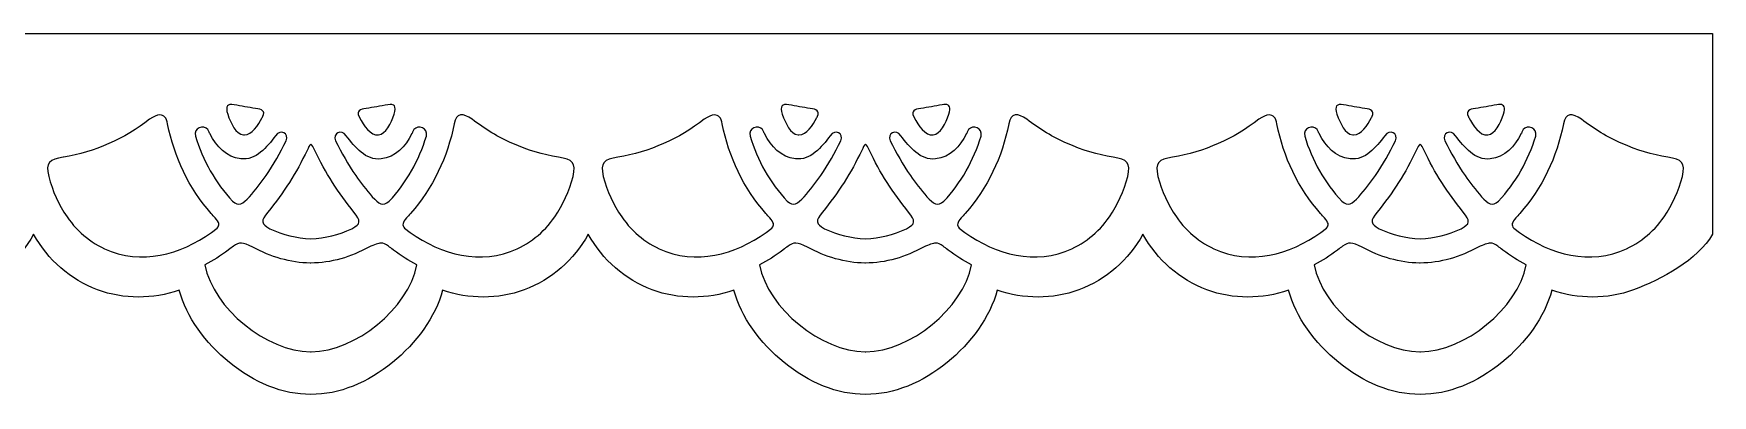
# Model space of a CAD drawing. Header units: centimetres. Extents: x -34.8 to -13.9, y -1.5 to 0.5.
# Drawn here: x -22.85 to -13.86, y -1.48 to 0.46 of the extents above; entities that cross this region are included whole.
import ezdxf

# ---------------------------------------------------------------- set-up
doc = ezdxf.new("R2010")
doc.units = ezdxf.units.CM
doc.header["$MEASUREMENT"] = 0
doc.layers.add('Layer 1', color=7, linetype='Continuous')

msp = doc.modelspace()

# ---------------------------------------------------------------- linework, layer by layer
at = {"layer": 'Layer 1', "color": 31}
for points, knots in [([(-34.38871, -0.91479), (-34.38863, -0.91479), (-34.38863, -0.91479), (-34.38855, -0.91487), (-34.38855, -0.91487), (-34.24729, -0.9671), (-34.09359, -0.96527), (-33.95143, -0.91749), (-33.95143, -0.91749), (-33.87348, -1.20163), (-33.54683, -1.48029), (-33.24613, -1.47462), (-33.24613, -1.47462), (-32.94535, -1.48028), (-32.61867, -1.20165), (-32.54072, -0.91749), (-32.54072, -0.91749), (-32.39864, -0.9653), (-32.24486, -0.9671), (-32.1036, -0.91487), (-32.1036, -0.91487), (-32.1036, -0.91479), (-32.1036, -0.91479), (-32.10352, -0.91479), (-32.10352, -0.91479), (-31.95644, -0.86047), (-31.83769, -0.75334), (-31.76067, -0.61766), (-31.76067, -0.61766), (-31.68368, -0.75336), (-31.56496, -0.86049), (-31.41785, -0.91479), (-31.41785, -0.91479), (-31.41777, -0.91479), (-31.41777, -0.91479), (-31.41777, -0.91487), (-31.41777, -0.91487), (-31.27651, -0.9671), (-31.12273, -0.96527), (-30.98065, -0.91749), (-30.98065, -0.91749), (-30.90268, -1.20163), (-30.57602, -1.48029), (-30.27524, -1.47462), (-30.27524, -1.47462), (-29.97454, -1.48028), (-29.64789, -1.20165), (-29.56991, -0.91749), (-29.56991, -0.91749), (-29.42778, -0.9653), (-29.27408, -0.9671), (-29.13279, -0.91487), (-29.13279, -0.91487), (-29.13271, -0.91479), (-29.13271, -0.91479), (-29.13271, -0.91479), (-29.13271, -0.91479), (-28.98555, -0.86047), (-28.8668, -0.75334), (-28.78981, -0.61766), (-28.78981, -0.61766), (-28.71279, -0.75336), (-28.59407, -0.86049), (-28.44696, -0.91479), (-28.44696, -0.91479), (-28.44696, -0.91479), (-28.44688, -0.91479), (-28.44688, -0.91487), (-28.44688, -0.91487), (-28.30562, -0.9671), (-28.15192, -0.96527), (-28.00976, -0.91749), (-28.00976, -0.91749), (-27.93181, -1.20163), (-27.60513, -1.48029), (-27.30443, -1.47462), (-27.30443, -1.47462), (-27.00365, -1.48028), (-26.677, -1.20165), (-26.59902, -0.91749), (-26.59902, -0.91749), (-26.45686, -0.9653), (-26.30316, -0.9671), (-26.1619, -0.91487), (-26.1619, -0.91487), (-26.1619, -0.91479), (-26.16182, -0.91479), (-26.16182, -0.91479), (-26.16182, -0.91479), (-26.01474, -0.86047), (-25.89599, -0.75334), (-25.81897, -0.61766), (-25.81897, -0.61766), (-25.74198, -0.75336), (-25.62323, -0.86049), (-25.47615, -0.91479), (-25.47615, -0.91479), (-25.47607, -0.91479), (-25.47607, -0.91479), (-25.47599, -0.91487), (-25.47599, -0.91487), (-25.3347, -0.9671), (-25.18103, -0.96527), (-25.03887, -0.91749), (-25.03887, -0.91749), (-24.9609, -1.20163), (-24.63427, -1.48029), (-24.33354, -1.47462), (-24.33354, -1.47462), (-24.03276, -1.48028), (-23.70611, -1.20165), (-23.62813, -0.91749), (-23.62813, -0.91749), (-23.48608, -0.9653), (-23.3323, -0.9671), (-23.19101, -0.91487), (-23.19101, -0.91487), (-23.19101, -0.91479), (-23.19101, -0.91479), (-23.19093, -0.91479), (-23.19093, -0.91479), (-23.04382, -0.86047), (-22.9251, -0.75334), (-22.84811, -0.61766), (-22.84811, -0.61766), (-22.77109, -0.75336), (-22.65237, -0.86049), (-22.50526, -0.91479), (-22.50526, -0.91479), (-22.50518, -0.91479), (-22.50518, -0.91479), (-22.50518, -0.91487), (-22.50518, -0.91487), (-22.36392, -0.9671), (-22.21022, -0.96527), (-22.06806, -0.91749), (-22.06806, -0.91749), (-21.99011, -1.20163), (-21.66343, -1.48029), (-21.36265, -1.47462), (-21.36265, -1.47462), (-21.06195, -1.48028), (-20.7353, -1.20165), (-20.65732, -0.91749), (-20.65732, -0.91749), (-20.51516, -0.9653), (-20.36146, -0.9671), (-20.2202, -0.91487), (-20.2202, -0.91487), (-20.22012, -0.91479), (-20.22012, -0.91479), (-20.22012, -0.91479), (-20.22012, -0.91479), (-20.07296, -0.86047), (-19.95421, -0.75334), (-19.87722, -0.61766), (-19.87722, -0.61766), (-19.80023, -0.75336), (-19.68148, -0.86049), (-19.5344, -0.91479), (-19.5344, -0.91479), (-19.5344, -0.91479), (-19.53432, -0.91479), (-19.53432, -0.91487), (-19.53432, -0.91487), (-19.39303, -0.9671), (-19.23936, -0.96527), (-19.0972, -0.91749), (-19.0972, -0.91749), (-19.01923, -1.20163), (-18.6926, -1.48029), (-18.39187, -1.47462), (-18.39187, -1.47462), (-18.09109, -1.48028), (-17.76444, -1.20165), (-17.68646, -0.91749), (-17.68646, -0.91749), (-17.54433, -0.9653), (-17.39063, -0.9671), (-17.24934, -0.91487), (-17.24934, -0.91487), (-17.24934, -0.91479), (-17.24926, -0.91479), (-17.24926, -0.91479), (-17.24926, -0.91479), (-17.10215, -0.86047), (-16.98343, -0.75334), (-16.90641, -0.61766), (-16.90641, -0.61766), (-16.82939, -0.75336), (-16.71067, -0.86049), (-16.56359, -0.91479), (-16.56359, -0.91479), (-16.56351, -0.91479), (-16.56351, -0.91479), (-16.56343, -0.91487), (-16.56343, -0.91487), (-16.42217, -0.9671), (-16.26847, -0.96527), (-16.12631, -0.91749), (-16.12631, -0.91749), (-16.04834, -1.20163), (-15.72168, -1.48029), (-15.42098, -1.47462), (-15.42098, -1.47462), (-15.1202, -1.48028), (-14.79355, -1.20165), (-14.71557, -0.91749), (-14.71557, -0.91749), (-14.57349, -0.9653), (-14.41974, -0.9671), (-14.27845, -0.91487), (-14.27845, -0.91487), (-14.27845, -0.91479), (-14.27845, -0.91479), (-14.27837, -0.91479), (-14.27837, -0.91479), (-14.13129, -0.86047), (-13.9329, -0.75334), (-13.85591, -0.61766), (-13.85591, -0.61766), (-13.85591, -0.61766), (-13.85591, 0.45721), (-13.85591, 0.45721), (-13.85591, 0.45721), (-13.85591, 0.45721), (-34.81102, 0.45721), (-34.81102, 0.45721), (-34.81102, 0.45721), (-34.81102, 0.45721), (-34.81102, -0.61766), (-34.81102, -0.61766), (-34.81102, -0.61766), (-34.73418, -0.75334), (-34.5358, -0.86047), (-34.38871, -0.91479)], [0, 0, 0, 0, 0.0166667, 0.0166667, 0.0166667, 0.0166667, 0.0333333, 0.0333333, 0.0333333, 0.0333333, 0.05, 0.05, 0.05, 0.05, 0.0666667, 0.0666667, 0.0666667, 0.0666667, 0.0833333, 0.0833333, 0.0833333, 0.0833333, 0.1, 0.1, 0.1, 0.1, 0.1166667, 0.1166667, 0.1166667, 0.1166667, 0.1333333, 0.1333333, 0.1333333, 0.1333333, 0.15, 0.15, 0.15, 0.15, 0.1666667, 0.1666667, 0.1666667, 0.1666667, 0.1833333, 0.1833333, 0.1833333, 0.1833333, 0.2, 0.2, 0.2, 0.2, 0.2166667, 0.2166667, 0.2166667, 0.2166667, 0.2333333, 0.2333333, 0.2333333, 0.2333333, 0.25, 0.25, 0.25, 0.25, 0.2666667, 0.2666667, 0.2666667, 0.2666667, 0.2833333, 0.2833333, 0.2833333, 0.2833333, 0.3, 0.3, 0.3, 0.3, 0.3166667, 0.3166667, 0.3166667, 0.3166667, 0.3333333, 0.3333333, 0.3333333, 0.3333333, 0.35, 0.35, 0.35, 0.35, 0.3666667, 0.3666667, 0.3666667, 0.3666667, 0.3833333, 0.3833333, 0.3833333, 0.3833333, 0.4, 0.4, 0.4, 0.4, 0.4166667, 0.4166667, 0.4166667, 0.4166667, 0.4333333, 0.4333333, 0.4333333, 0.4333333, 0.45, 0.45, 0.45, 0.45, 0.4666667, 0.4666667, 0.4666667, 0.4666667, 0.4833333, 0.4833333, 0.4833333, 0.4833333, 0.5, 0.5, 0.5, 0.5, 0.5166667, 0.5166667, 0.5166667, 0.5166667, 0.5333333, 0.5333333, 0.5333333, 0.5333333, 0.55, 0.55, 0.55, 0.55, 0.5666667, 0.5666667, 0.5666667, 0.5666667, 0.5833333, 0.5833333, 0.5833333, 0.5833333, 0.6, 0.6, 0.6, 0.6, 0.6166667, 0.6166667, 0.6166667, 0.6166667, 0.6333333, 0.6333333, 0.6333333, 0.6333333, 0.65, 0.65, 0.65, 0.65, 0.6666667, 0.6666667, 0.6666667, 0.6666667, 0.6833333, 0.6833333, 0.6833333, 0.6833333, 0.7, 0.7, 0.7, 0.7, 0.7166667, 0.7166667, 0.7166667, 0.7166667, 0.7333333, 0.7333333, 0.7333333, 0.7333333, 0.75, 0.75, 0.75, 0.75, 0.7666667, 0.7666667, 0.7666667, 0.7666667, 0.7833333, 0.7833333, 0.7833333, 0.7833333, 0.8, 0.8, 0.8, 0.8, 0.8166667, 0.8166667, 0.8166667, 0.8166667, 0.8333333, 0.8333333, 0.8333333, 0.8333333, 0.85, 0.85, 0.85, 0.85, 0.8666667, 0.8666667, 0.8666667, 0.8666667, 0.8833333, 0.8833333, 0.8833333, 0.8833333, 0.9, 0.9, 0.9, 0.9, 0.9166667, 0.9166667, 0.9166667, 0.9166667, 0.9333333, 0.9333333, 0.9333333, 0.9333333, 0.95, 0.95, 0.95, 0.95, 0.9666667, 0.9666667, 0.9666667, 0.9666667, 1, 1, 1, 1]), ([(-22.68876, -0.20451), (-22.52152, -0.17773), (-22.36041, -0.10577), (-22.2268, -0.0016), (-22.2268, -0.0016), (-22.20624, 0.01345), (-22.18722, 0.0219), (-22.17145, 0.0219), (-22.17145, 0.0219), (-22.15068, 0.0219), (-22.13555, 0.00724), (-22.13012, -0.02633), (-22.13012, -0.02633), (-22.13012, -0.02633), (-22.13004, -0.02617), (-22.13004, -0.02617), (-22.13004, -0.02617), (-22.09628, -0.20233), (-22.01577, -0.37148), (-21.8971, -0.50581), (-21.8971, -0.50581), (-21.8971, -0.50581), (-21.8971, -0.50589), (-21.8971, -0.50589), (-21.8971, -0.50589), (-21.89678, -0.50623), (-21.89654, -0.50645), (-21.89631, -0.50668), (-21.89631, -0.50668), (-21.88954, -0.51433), (-21.8826, -0.52173), (-21.87559, -0.52917), (-21.87559, -0.52917), (-21.85368, -0.55457), (-21.84979, -0.56849), (-21.86477, -0.58434), (-21.86477, -0.58434), (-22.02572, -0.70983), (-22.23188, -0.78333), (-22.43201, -0.70967), (-22.43201, -0.70967), (-22.48027, -0.69184), (-22.52485, -0.6666), (-22.56467, -0.6353), (-22.56467, -0.6353), (-22.60449, -0.60397), (-22.63963, -0.56664), (-22.669, -0.52452), (-22.669, -0.52452), (-22.71448, -0.45919), (-22.74623, -0.38493), (-22.76735, -0.30798), (-22.76735, -0.30798), (-22.78463, -0.23159), (-22.76394, -0.21749), (-22.68901, -0.20461), (-22.68901, -0.20461), (-22.68892, -0.20459), (-22.68884, -0.20451), (-22.68876, -0.20451)], [0, 0, 0, 0, 0.0625, 0.0625, 0.0625, 0.0625, 0.125, 0.125, 0.125, 0.125, 0.1875, 0.1875, 0.1875, 0.1875, 0.25, 0.25, 0.25, 0.25, 0.3125, 0.3125, 0.3125, 0.3125, 0.375, 0.375, 0.375, 0.375, 0.4375, 0.4375, 0.4375, 0.4375, 0.5, 0.5, 0.5, 0.5, 0.5625, 0.5625, 0.5625, 0.5625, 0.625, 0.625, 0.625, 0.625, 0.6875, 0.6875, 0.6875, 0.6875, 0.75, 0.75, 0.75, 0.75, 0.8125, 0.8125, 0.8125, 0.8125, 0.875, 0.875, 0.875, 0.875, 1, 1, 1, 1]), ([(-21.77415, 0.07605), (-21.73602, 0.06848), (-21.69753, 0.06189), (-21.65892, 0.05639), (-21.65892, 0.05639), (-21.62492, 0.05176), (-21.60685, 0.04229), (-21.62005, 0.01424), (-21.62005, 0.01424), (-21.62061, 0.01313), (-21.62116, 0.0121), (-21.62172, 0.01106), (-21.62172, 0.01106), (-21.62228, 0.00995), (-21.62275, 0.00892), (-21.62339, 0.00781), (-21.62339, 0.00781), (-21.64577, -0.03463), (-21.67898, -0.08535), (-21.71935, -0.08535), (-21.71935, -0.08535), (-21.72102, -0.08535), (-21.72268, -0.08527), (-21.72443, -0.08511), (-21.72443, -0.08511), (-21.76488, -0.08032), (-21.79163, -0.02452), (-21.80851, 0.02519), (-21.80851, 0.02519), (-21.80851, 0.02519), (-21.80844, 0.0252), (-21.80844, 0.0252), (-21.80844, 0.0252), (-21.82177, 0.06912), (-21.81135, 0.08304), (-21.77415, 0.07605)], [0, 0, 0, 0, 0.1, 0.1, 0.1, 0.1, 0.2, 0.2, 0.2, 0.2, 0.3, 0.3, 0.3, 0.3, 0.4, 0.4, 0.4, 0.4, 0.5, 0.5, 0.5, 0.5, 0.6, 0.6, 0.6, 0.6, 0.7, 0.7, 0.7, 0.7, 0.8, 0.8, 0.8, 0.8, 1, 1, 1, 1]), ([(-20.95153, 0.07605), (-20.91444, 0.08306), (-20.90401, 0.06912), (-20.91721, 0.02517), (-20.91721, 0.02517), (-20.93401, -0.02455), (-20.96084, -0.08035), (-21.00124, -0.08513), (-21.00124, -0.08513), (-21.04392, -0.08968), (-21.07897, -0.03639), (-21.10228, 0.00782), (-21.10228, 0.00782), (-21.10292, 0.00893), (-21.10347, 0.00996), (-21.10403, 0.01107), (-21.10403, 0.01107), (-21.10459, 0.0121), (-21.10514, 0.01313), (-21.1057, 0.01425), (-21.1057, 0.01425), (-21.11893, 0.0423), (-21.10075, 0.05177), (-21.06683, 0.0564), (-21.06683, 0.0564), (-21.02815, 0.0619), (-20.98968, 0.06849), (-20.95163, 0.07606), (-20.95163, 0.07606), (-20.95153, 0.07605), (-20.95153, 0.07605), (-20.95153, 0.07605)], [0, 0, 0, 0, 0.1111111, 0.1111111, 0.1111111, 0.1111111, 0.2222222, 0.2222222, 0.2222222, 0.2222222, 0.3333333, 0.3333333, 0.3333333, 0.3333333, 0.4444444, 0.4444444, 0.4444444, 0.4444444, 0.5555556, 0.5555556, 0.5555556, 0.5555556, 0.6666667, 0.6666667, 0.6666667, 0.6666667, 0.7777778, 0.7777778, 0.7777778, 0.7777778, 1, 1, 1, 1]), ([(-20.03692, -0.20451), (-20.03684, -0.20451), (-20.03676, -0.20459), (-20.03668, -0.20467), (-20.03668, -0.20467), (-19.96175, -0.21756), (-19.94114, -0.23168), (-19.95842, -0.30804), (-19.95842, -0.30804), (-19.97943, -0.38495), (-20.01123, -0.45925), (-20.05677, -0.52458), (-20.05677, -0.52458), (-20.11545, -0.60885), (-20.19716, -0.67404), (-20.29368, -0.70971), (-20.29368, -0.70971), (-20.29368, -0.70971), (-20.29375, -0.70971), (-20.29375, -0.70971), (-20.29375, -0.70971), (-20.49385, -0.78337), (-20.69996, -0.70987), (-20.86099, -0.58438), (-20.86099, -0.58438), (-20.87589, -0.56853), (-20.87205, -0.55461), (-20.85014, -0.52921), (-20.85014, -0.52921), (-20.84313, -0.5218), (-20.83614, -0.51437), (-20.82937, -0.50672), (-20.82937, -0.50672), (-20.82913, -0.50648), (-20.82887, -0.50624), (-20.82866, -0.50593), (-20.82866, -0.50593), (-20.82866, -0.50593), (-20.82866, -0.50585), (-20.82866, -0.50585), (-20.82866, -0.50585), (-20.71002, -0.37152), (-20.62951, -0.20237), (-20.59572, -0.02621), (-20.59572, -0.02621), (-20.59572, -0.02621), (-20.59556, -0.02637), (-20.59556, -0.02637), (-20.59556, -0.02637), (-20.58601, 0.03279), (-20.54651, 0.03327), (-20.49896, -0.0016), (-20.49896, -0.0016), (-20.43207, -0.0537), (-20.35839, -0.09772), (-20.28052, -0.13204), (-20.28052, -0.13204), (-20.20263, -0.16644), (-20.12053, -0.19112), (-20.03692, -0.20451)], [0, 0, 0, 0, 0.0625, 0.0625, 0.0625, 0.0625, 0.125, 0.125, 0.125, 0.125, 0.1875, 0.1875, 0.1875, 0.1875, 0.25, 0.25, 0.25, 0.25, 0.3125, 0.3125, 0.3125, 0.3125, 0.375, 0.375, 0.375, 0.375, 0.4375, 0.4375, 0.4375, 0.4375, 0.5, 0.5, 0.5, 0.5, 0.5625, 0.5625, 0.5625, 0.5625, 0.625, 0.625, 0.625, 0.625, 0.6875, 0.6875, 0.6875, 0.6875, 0.75, 0.75, 0.75, 0.75, 0.8125, 0.8125, 0.8125, 0.8125, 0.875, 0.875, 0.875, 0.875, 1, 1, 1, 1]), ([(-19.71815, -0.20467), (-19.71815, -0.20459), (-19.71807, -0.20451), (-19.71799, -0.20451), (-19.71799, -0.20451), (-19.55067, -0.17773), (-19.38964, -0.10577), (-19.25595, -0.0016), (-19.25595, -0.0016), (-19.23539, 0.01345), (-19.21637, 0.0219), (-19.2006, 0.0219), (-19.2006, 0.0219), (-19.17988, 0.0219), (-19.16478, 0.00724), (-19.15932, -0.02633), (-19.15932, -0.02633), (-19.15932, -0.02633), (-19.15916, -0.02617), (-19.15916, -0.02617), (-19.15916, -0.02617), (-19.1254, -0.20233), (-19.04489, -0.37148), (-18.92622, -0.50581), (-18.92622, -0.50581), (-18.92622, -0.50581), (-18.92622, -0.50589), (-18.92622, -0.50589), (-18.92622, -0.50589), (-18.92598, -0.50623), (-18.92574, -0.50645), (-18.92543, -0.50668), (-18.92543, -0.50668), (-18.91876, -0.51433), (-18.91172, -0.52173), (-18.90474, -0.52917), (-18.90474, -0.52917), (-18.88283, -0.55457), (-18.87902, -0.56849), (-18.89392, -0.58434), (-18.89392, -0.58434), (-19.05495, -0.70983), (-19.26103, -0.78333), (-19.46113, -0.70967), (-19.46113, -0.70967), (-19.46113, -0.70967), (-19.46113, -0.70967), (-19.46121, -0.70967), (-19.46121, -0.70967), (-19.55773, -0.674), (-19.63943, -0.60878), (-19.69814, -0.52454), (-19.69814, -0.52454), (-19.74367, -0.45921), (-19.77545, -0.38495), (-19.79649, -0.308), (-19.79649, -0.308), (-19.8138, -0.23166), (-19.79308, -0.21756), (-19.71815, -0.20467)], [0, 0, 0, 0, 0.0625, 0.0625, 0.0625, 0.0625, 0.125, 0.125, 0.125, 0.125, 0.1875, 0.1875, 0.1875, 0.1875, 0.25, 0.25, 0.25, 0.25, 0.3125, 0.3125, 0.3125, 0.3125, 0.375, 0.375, 0.375, 0.375, 0.4375, 0.4375, 0.4375, 0.4375, 0.5, 0.5, 0.5, 0.5, 0.5625, 0.5625, 0.5625, 0.5625, 0.625, 0.625, 0.625, 0.625, 0.6875, 0.6875, 0.6875, 0.6875, 0.75, 0.75, 0.75, 0.75, 0.8125, 0.8125, 0.8125, 0.8125, 0.875, 0.875, 0.875, 0.875, 1, 1, 1, 1]), ([(-18.64923, 0.01425), (-18.64979, 0.01314), (-18.65034, 0.01211), (-18.6509, 0.01107), (-18.6509, 0.01107), (-18.65146, 0.00996), (-18.65193, 0.00893), (-18.65265, 0.00782), (-18.65265, 0.00782), (-18.67503, -0.03462), (-18.70824, -0.08534), (-18.74854, -0.08534), (-18.74854, -0.08534), (-18.75021, -0.08534), (-18.75187, -0.08526), (-18.75362, -0.0851), (-18.75362, -0.0851), (-18.79407, -0.08031), (-18.82085, -0.02451), (-18.83773, 0.0252), (-18.83773, 0.0252), (-18.85096, 0.06915), (-18.84051, 0.08309), (-18.80341, 0.07608), (-18.80341, 0.07608), (-18.80333, 0.07608), (-18.80333, 0.07608), (-18.80333, 0.07608), (-18.80333, 0.07608), (-18.76518, 0.06851), (-18.72681, 0.06192), (-18.6881, 0.05642), (-18.6881, 0.05642), (-18.65416, 0.05176), (-18.63601, 0.04227), (-18.64923, 0.01425)], [0, 0, 0, 0, 0.1, 0.1, 0.1, 0.1, 0.2, 0.2, 0.2, 0.2, 0.3, 0.3, 0.3, 0.3, 0.4, 0.4, 0.4, 0.4, 0.5, 0.5, 0.5, 0.5, 0.6, 0.6, 0.6, 0.6, 0.7, 0.7, 0.7, 0.7, 0.8, 0.8, 0.8, 0.8, 1, 1, 1, 1]), ([(-17.98076, 0.07605), (-17.97478, 0.07716), (-17.96946, 0.0778), (-17.96483, 0.0778), (-17.96483, 0.0778), (-17.94078, 0.0778), (-17.93528, 0.06203), (-17.94636, 0.02517), (-17.94636, 0.02517), (-17.96324, -0.02455), (-17.98999, -0.08035), (-18.03044, -0.08513), (-18.03044, -0.08513), (-18.07312, -0.08968), (-18.1081, -0.03639), (-18.13141, 0.00782), (-18.13141, 0.00782), (-18.13212, 0.00893), (-18.1326, 0.00996), (-18.13316, 0.01107), (-18.13316, 0.01107), (-18.13372, 0.0121), (-18.13427, 0.01313), (-18.13483, 0.01425), (-18.13483, 0.01425), (-18.14806, 0.0423), (-18.12996, 0.05177), (-18.09596, 0.0564), (-18.09596, 0.0564), (-18.05731, 0.06187), (-18.01892, 0.06846), (-17.98076, 0.07605)], [0, 0, 0, 0, 0.1111111, 0.1111111, 0.1111111, 0.1111111, 0.2222222, 0.2222222, 0.2222222, 0.2222222, 0.3333333, 0.3333333, 0.3333333, 0.3333333, 0.4444444, 0.4444444, 0.4444444, 0.4444444, 0.5555556, 0.5555556, 0.5555556, 0.5555556, 0.6666667, 0.6666667, 0.6666667, 0.6666667, 0.7777778, 0.7777778, 0.7777778, 0.7777778, 1, 1, 1, 1]), ([(-17.3097, -0.13204), (-17.23181, -0.16646), (-17.14971, -0.19112), (-17.0661, -0.20451), (-17.0661, -0.20451), (-17.06602, -0.20451), (-17.06602, -0.20459), (-17.06594, -0.20467), (-17.06594, -0.20467), (-16.99101, -0.21756), (-16.97029, -0.23168), (-16.9876, -0.30804), (-16.9876, -0.30804), (-17.00861, -0.38495), (-17.04041, -0.45925), (-17.08595, -0.52458), (-17.08595, -0.52458), (-17.14474, -0.60885), (-17.22636, -0.67404), (-17.32286, -0.70971), (-17.32286, -0.70971), (-17.32294, -0.70971), (-17.32294, -0.70971), (-17.32294, -0.70971), (-17.32294, -0.70971), (-17.52304, -0.78337), (-17.72923, -0.70987), (-17.89018, -0.58438), (-17.89018, -0.58438), (-17.90513, -0.56853), (-17.90124, -0.55461), (-17.87933, -0.52921), (-17.87933, -0.52921), (-17.87232, -0.5218), (-17.86531, -0.51437), (-17.85861, -0.50672), (-17.85861, -0.50672), (-17.85829, -0.50648), (-17.85805, -0.50624), (-17.85782, -0.50593), (-17.85782, -0.50593), (-17.85782, -0.50593), (-17.85782, -0.50585), (-17.85782, -0.50585), (-17.85782, -0.50585), (-17.73915, -0.37152), (-17.65864, -0.20237), (-17.62488, -0.02621), (-17.62488, -0.02621), (-17.62488, -0.02621), (-17.62472, -0.02637), (-17.62472, -0.02637), (-17.62472, -0.02637), (-17.61517, 0.03279), (-17.57567, 0.03327), (-17.52815, -0.0016), (-17.52815, -0.0016), (-17.46123, -0.0537), (-17.38757, -0.09773), (-17.3097, -0.13204)], [0, 0, 0, 0, 0.0625, 0.0625, 0.0625, 0.0625, 0.125, 0.125, 0.125, 0.125, 0.1875, 0.1875, 0.1875, 0.1875, 0.25, 0.25, 0.25, 0.25, 0.3125, 0.3125, 0.3125, 0.3125, 0.375, 0.375, 0.375, 0.375, 0.4375, 0.4375, 0.4375, 0.4375, 0.5, 0.5, 0.5, 0.5, 0.5625, 0.5625, 0.5625, 0.5625, 0.625, 0.625, 0.625, 0.625, 0.6875, 0.6875, 0.6875, 0.6875, 0.75, 0.75, 0.75, 0.75, 0.8125, 0.8125, 0.8125, 0.8125, 0.875, 0.875, 0.875, 0.875, 1, 1, 1, 1]), ([(-16.74738, -0.20467), (-16.7473, -0.20459), (-16.74722, -0.20451), (-16.74714, -0.20451), (-16.74714, -0.20451), (-16.57992, -0.17773), (-16.41882, -0.10577), (-16.2851, -0.0016), (-16.2851, -0.0016), (-16.26465, 0.01345), (-16.2456, 0.0219), (-16.22983, 0.0219), (-16.22983, 0.0219), (-16.20906, 0.0219), (-16.19393, 0.00724), (-16.1885, -0.02633), (-16.1885, -0.02633), (-16.1885, -0.02633), (-16.18842, -0.02617), (-16.18842, -0.02617), (-16.18842, -0.02617), (-16.15458, -0.20233), (-16.07407, -0.37148), (-15.9554, -0.50581), (-15.9554, -0.50581), (-15.9554, -0.50581), (-15.95548, -0.50589), (-15.95548, -0.50589), (-15.95548, -0.50589), (-15.95516, -0.50623), (-15.95492, -0.50645), (-15.95469, -0.50668), (-15.95469, -0.50668), (-15.94792, -0.51433), (-15.94098, -0.52173), (-15.93397, -0.52917), (-15.93397, -0.52917), (-15.91206, -0.55457), (-15.90817, -0.56849), (-15.92315, -0.58434), (-15.92315, -0.58434), (-16.0841, -0.70983), (-16.29018, -0.78333), (-16.49031, -0.70967), (-16.49031, -0.70967), (-16.49031, -0.70967), (-16.49039, -0.70968), (-16.49039, -0.70968), (-16.49039, -0.70968), (-16.58688, -0.67401), (-16.66861, -0.60879), (-16.7273, -0.52455), (-16.7273, -0.52455), (-16.77283, -0.45922), (-16.80461, -0.38496), (-16.82565, -0.30801), (-16.82565, -0.30801), (-16.84295, -0.23166), (-16.82231, -0.21756), (-16.74738, -0.20467)], [0, 0, 0, 0, 0.0625, 0.0625, 0.0625, 0.0625, 0.125, 0.125, 0.125, 0.125, 0.1875, 0.1875, 0.1875, 0.1875, 0.25, 0.25, 0.25, 0.25, 0.3125, 0.3125, 0.3125, 0.3125, 0.375, 0.375, 0.375, 0.375, 0.4375, 0.4375, 0.4375, 0.4375, 0.5, 0.5, 0.5, 0.5, 0.5625, 0.5625, 0.5625, 0.5625, 0.625, 0.625, 0.625, 0.625, 0.6875, 0.6875, 0.6875, 0.6875, 0.75, 0.75, 0.75, 0.75, 0.8125, 0.8125, 0.8125, 0.8125, 0.875, 0.875, 0.875, 0.875, 1, 1, 1, 1]), ([(-15.67844, 0.01425), (-15.67894, 0.01314), (-15.6795, 0.01211), (-15.68005, 0.01107), (-15.68005, 0.01107), (-15.68061, 0.00996), (-15.68116, 0.00893), (-15.6818, 0.00782), (-15.6818, 0.00782), (-15.70418, -0.03462), (-15.73739, -0.08534), (-15.77774, -0.08534), (-15.77774, -0.08534), (-15.77941, -0.08534), (-15.78107, -0.08526), (-15.78285, -0.0851), (-15.78285, -0.0851), (-15.82323, -0.08031), (-15.85005, -0.02451), (-15.86686, 0.0252), (-15.86686, 0.0252), (-15.88009, 0.06915), (-15.86964, 0.08309), (-15.83254, 0.07608), (-15.83254, 0.07608), (-15.83254, 0.07608), (-15.83254, 0.07608), (-15.83246, 0.07608), (-15.83246, 0.07608), (-15.79441, 0.06851), (-15.75592, 0.06192), (-15.71723, 0.05642), (-15.71723, 0.05642), (-15.68331, 0.05176), (-15.66516, 0.04227), (-15.67844, 0.01425)], [0, 0, 0, 0, 0.1, 0.1, 0.1, 0.1, 0.2, 0.2, 0.2, 0.2, 0.3, 0.3, 0.3, 0.3, 0.4, 0.4, 0.4, 0.4, 0.5, 0.5, 0.5, 0.5, 0.6, 0.6, 0.6, 0.6, 0.7, 0.7, 0.7, 0.7, 0.8, 0.8, 0.8, 0.8, 1, 1, 1, 1]), ([(-15.12514, 0.05637), (-15.08654, 0.06187), (-15.04807, 0.06846), (-15.00991, 0.07603), (-15.00991, 0.07603), (-15.00393, 0.07714), (-14.99861, 0.07778), (-14.99398, 0.07778), (-14.99398, 0.07778), (-14.97001, 0.07778), (-14.96443, 0.06201), (-14.97559, 0.02515), (-14.97559, 0.02515), (-14.99239, -0.02457), (-15.01922, -0.08037), (-15.05962, -0.08515), (-15.05962, -0.08515), (-15.1023, -0.0897), (-15.13735, -0.03641), (-15.16066, 0.0078), (-15.16066, 0.0078), (-15.1613, 0.00891), (-15.16177, 0.00994), (-15.16241, 0.01105), (-15.16241, 0.01105), (-15.16289, 0.01208), (-15.16347, 0.01311), (-15.164, 0.01423), (-15.164, 0.01423), (-15.17732, 0.04227), (-15.15917, 0.05176), (-15.12514, 0.05637)], [0, 0, 0, 0, 0.1111111, 0.1111111, 0.1111111, 0.1111111, 0.2222222, 0.2222222, 0.2222222, 0.2222222, 0.3333333, 0.3333333, 0.3333333, 0.3333333, 0.4444444, 0.4444444, 0.4444444, 0.4444444, 0.5555556, 0.5555556, 0.5555556, 0.5555556, 0.6666667, 0.6666667, 0.6666667, 0.6666667, 0.7777778, 0.7777778, 0.7777778, 0.7777778, 1, 1, 1, 1]), ([(-14.65397, -0.02637), (-14.64442, 0.03279), (-14.60484, 0.03327), (-14.55737, -0.0016), (-14.55737, -0.0016), (-14.49056, -0.0537), (-14.41682, -0.09772), (-14.33896, -0.13204), (-14.33896, -0.13204), (-14.26107, -0.16646), (-14.17897, -0.19112), (-14.09533, -0.20451), (-14.09533, -0.20451), (-14.09525, -0.20451), (-14.09517, -0.20459), (-14.09509, -0.20467), (-14.09509, -0.20467), (-14.02016, -0.21756), (-13.99944, -0.23168), (-14.01675, -0.30804), (-14.01675, -0.30804), (-14.03784, -0.38495), (-14.06964, -0.45925), (-14.1151, -0.52458), (-14.1151, -0.52458), (-14.17386, -0.60885), (-14.25551, -0.67404), (-14.35211, -0.70971), (-14.35211, -0.70971), (-14.35211, -0.70971), (-14.35211, -0.70971), (-14.35219, -0.70971), (-14.35219, -0.70971), (-14.55224, -0.78337), (-14.7584, -0.70987), (-14.91935, -0.58438), (-14.91935, -0.58438), (-14.93433, -0.56853), (-14.93041, -0.55461), (-14.90853, -0.52921), (-14.90853, -0.52921), (-14.90152, -0.5218), (-14.89461, -0.51437), (-14.88784, -0.50672), (-14.88784, -0.50672), (-14.8876, -0.50648), (-14.88734, -0.50624), (-14.88705, -0.50593), (-14.88705, -0.50593), (-14.88705, -0.50593), (-14.88705, -0.50585), (-14.88705, -0.50585), (-14.88705, -0.50585), (-14.76846, -0.37152), (-14.68787, -0.20237), (-14.65411, -0.02621), (-14.65411, -0.02621), (-14.65411, -0.02621), (-14.65397, -0.02637), (-14.65397, -0.02637)], [0, 0, 0, 0, 0.0625, 0.0625, 0.0625, 0.0625, 0.125, 0.125, 0.125, 0.125, 0.1875, 0.1875, 0.1875, 0.1875, 0.25, 0.25, 0.25, 0.25, 0.3125, 0.3125, 0.3125, 0.3125, 0.375, 0.375, 0.375, 0.375, 0.4375, 0.4375, 0.4375, 0.4375, 0.5, 0.5, 0.5, 0.5, 0.5625, 0.5625, 0.5625, 0.5625, 0.625, 0.625, 0.625, 0.625, 0.6875, 0.6875, 0.6875, 0.6875, 0.75, 0.75, 0.75, 0.75, 0.8125, 0.8125, 0.8125, 0.8125, 0.875, 0.875, 0.875, 0.875, 1, 1, 1, 1]), ([(-21.91477, -0.05576), (-21.91255, -0.06084), (-21.91022, -0.06595), (-21.90784, -0.07087), (-21.90784, -0.07087), (-21.90689, -0.07621), (-21.90578, -0.07844), (-21.90451, -0.07844), (-21.90451, -0.07844), (-21.90435, -0.07844), (-21.90427, -0.07844), (-21.90411, -0.07836), (-21.90411, -0.07836), (-21.86852, -0.14829), (-21.81619, -0.20515), (-21.73848, -0.21356), (-21.73848, -0.21356), (-21.65662, -0.22258), (-21.5992, -0.15247), (-21.55245, -0.08973), (-21.55245, -0.08973), (-21.52599, -0.05039), (-21.47855, -0.07729), (-21.49527, -0.11624), (-21.49527, -0.11624), (-21.52665, -0.18122), (-21.56271, -0.24422), (-21.60301, -0.30346), (-21.60301, -0.30346), (-21.62881, -0.34137), (-21.66011, -0.38014), (-21.69178, -0.4163), (-21.69178, -0.4163), (-21.72723, -0.45548), (-21.74856, -0.47091), (-21.78224, -0.44011), (-21.78224, -0.44011), (-21.87421, -0.34293), (-21.94255, -0.22141), (-21.9815, -0.09194), (-21.9815, -0.09194), (-21.99338, -0.04753), (-21.93589, -0.03097), (-21.91477, -0.05576)], [0, 0, 0, 0, 0.0833333, 0.0833333, 0.0833333, 0.0833333, 0.1666667, 0.1666667, 0.1666667, 0.1666667, 0.25, 0.25, 0.25, 0.25, 0.3333333, 0.3333333, 0.3333333, 0.3333333, 0.4166667, 0.4166667, 0.4166667, 0.4166667, 0.5, 0.5, 0.5, 0.5, 0.5833333, 0.5833333, 0.5833333, 0.5833333, 0.6666667, 0.6666667, 0.6666667, 0.6666667, 0.75, 0.75, 0.75, 0.75, 0.8333333, 0.8333333, 0.8333333, 0.8333333, 1, 1, 1, 1]), ([(-20.82165, -0.07836), (-20.82019, -0.07884), (-20.81887, -0.07675), (-20.81789, -0.07087), (-20.81789, -0.07087), (-20.81543, -0.06592), (-20.8131, -0.06084), (-20.81088, -0.05576), (-20.81088, -0.05576), (-20.78977, -0.03097), (-20.73235, -0.04753), (-20.74415, -0.09198), (-20.74415, -0.09198), (-20.7831, -0.22147), (-20.85141, -0.34296), (-20.94346, -0.44015), (-20.94346, -0.44015), (-20.97714, -0.47095), (-20.99841, -0.45552), (-21.03392, -0.41634), (-21.03392, -0.41634), (-21.06554, -0.3802), (-21.09692, -0.34141), (-21.12263, -0.3035), (-21.12263, -0.3035), (-21.16293, -0.24426), (-21.19899, -0.18126), (-21.23037, -0.11628), (-21.23037, -0.11628), (-21.24709, -0.07733), (-21.19963, -0.05043), (-21.17319, -0.08977), (-21.17319, -0.08977), (-21.12652, -0.1525), (-21.0691, -0.22262), (-20.98724, -0.2136), (-20.98724, -0.2136), (-20.90946, -0.20515), (-20.85716, -0.14829), (-20.82165, -0.07836)], [0, 0, 0, 0, 0.0909091, 0.0909091, 0.0909091, 0.0909091, 0.1818182, 0.1818182, 0.1818182, 0.1818182, 0.2727273, 0.2727273, 0.2727273, 0.2727273, 0.3636364, 0.3636364, 0.3636364, 0.3636364, 0.4545455, 0.4545455, 0.4545455, 0.4545455, 0.5454545, 0.5454545, 0.5454545, 0.5454545, 0.6363636, 0.6363636, 0.6363636, 0.6363636, 0.7272727, 0.7272727, 0.7272727, 0.7272727, 0.8181818, 0.8181818, 0.8181818, 0.8181818, 1, 1, 1, 1]), ([(-18.58161, -0.08976), (-18.55518, -0.05042), (-18.50779, -0.07732), (-18.52451, -0.11627), (-18.52451, -0.11627), (-18.55592, -0.18125), (-18.59187, -0.24425), (-18.63225, -0.30349), (-18.63225, -0.30349), (-18.65799, -0.3414), (-18.68935, -0.38017), (-18.72099, -0.41633), (-18.72099, -0.41633), (-18.7565, -0.45551), (-18.77777, -0.47094), (-18.81145, -0.44014), (-18.81145, -0.44014), (-18.90342, -0.34296), (-18.97184, -0.22144), (-19.01068, -0.09197), (-19.01068, -0.09197), (-19.02253, -0.04752), (-18.96512, -0.03096), (-18.94403, -0.05575), (-18.94403, -0.05575), (-18.94181, -0.06083), (-18.93943, -0.06594), (-18.93702, -0.07086), (-18.93702, -0.07086), (-18.93607, -0.0762), (-18.93496, -0.07843), (-18.93369, -0.07843), (-18.93369, -0.07843), (-18.93353, -0.07843), (-18.93345, -0.07843), (-18.93327, -0.07835), (-18.93327, -0.07835), (-18.89768, -0.14828), (-18.84545, -0.20514), (-18.76764, -0.21355), (-18.76764, -0.21355), (-18.68575, -0.22261), (-18.62836, -0.15249), (-18.58161, -0.08976)], [0, 0, 0, 0, 0.0833333, 0.0833333, 0.0833333, 0.0833333, 0.1666667, 0.1666667, 0.1666667, 0.1666667, 0.25, 0.25, 0.25, 0.25, 0.3333333, 0.3333333, 0.3333333, 0.3333333, 0.4166667, 0.4166667, 0.4166667, 0.4166667, 0.5, 0.5, 0.5, 0.5, 0.5833333, 0.5833333, 0.5833333, 0.5833333, 0.6666667, 0.6666667, 0.6666667, 0.6666667, 0.75, 0.75, 0.75, 0.75, 0.8333333, 0.8333333, 0.8333333, 0.8333333, 1, 1, 1, 1]), ([(-18.20246, -0.08976), (-18.15571, -0.15249), (-18.09829, -0.22261), (-18.01643, -0.21359), (-18.01643, -0.21359), (-17.9387, -0.20518), (-17.88639, -0.14829), (-17.85077, -0.07839), (-17.85077, -0.07839), (-17.84934, -0.07887), (-17.84807, -0.07678), (-17.84701, -0.0709), (-17.84701, -0.0709), (-17.84463, -0.06595), (-17.84233, -0.06087), (-17.84, -0.05579), (-17.84, -0.05579), (-17.81891, -0.031), (-17.76147, -0.04756), (-17.77335, -0.09201), (-17.77335, -0.09201), (-17.8123, -0.2215), (-17.88061, -0.34299), (-17.97261, -0.44018), (-17.97261, -0.44018), (-18.00629, -0.47098), (-18.02764, -0.45555), (-18.06307, -0.41637), (-18.06307, -0.41637), (-18.09477, -0.38023), (-18.12607, -0.34144), (-18.15184, -0.30353), (-18.15184, -0.30353), (-18.19214, -0.24429), (-18.22823, -0.18129), (-18.2596, -0.11631), (-18.2596, -0.11631), (-18.27638, -0.07733), (-18.22892, -0.05042), (-18.20246, -0.08976)], [0, 0, 0, 0, 0.0909091, 0.0909091, 0.0909091, 0.0909091, 0.1818182, 0.1818182, 0.1818182, 0.1818182, 0.2727273, 0.2727273, 0.2727273, 0.2727273, 0.3636364, 0.3636364, 0.3636364, 0.3636364, 0.4545455, 0.4545455, 0.4545455, 0.4545455, 0.5454545, 0.5454545, 0.5454545, 0.5454545, 0.6363636, 0.6363636, 0.6363636, 0.6363636, 0.7272727, 0.7272727, 0.7272727, 0.7272727, 0.8181818, 0.8181818, 0.8181818, 0.8181818, 1, 1, 1, 1]), ([(-15.61084, -0.08976), (-15.58441, -0.05042), (-15.53694, -0.07732), (-15.55366, -0.11627), (-15.55366, -0.11627), (-15.58504, -0.18125), (-15.6211, -0.24425), (-15.6614, -0.30349), (-15.6614, -0.30349), (-15.68712, -0.3414), (-15.7185, -0.38017), (-15.75017, -0.41633), (-15.75017, -0.41633), (-15.78562, -0.45551), (-15.80695, -0.47094), (-15.84055, -0.44014), (-15.84055, -0.44014), (-15.9326, -0.34296), (-16.00094, -0.22144), (-16.03989, -0.09197), (-16.03989, -0.09197), (-16.05177, -0.04752), (-15.99425, -0.03096), (-15.97316, -0.05575), (-15.97316, -0.05575), (-15.97094, -0.06083), (-15.96861, -0.06594), (-15.96615, -0.07086), (-15.96615, -0.07086), (-15.96528, -0.0762), (-15.96417, -0.07843), (-15.96282, -0.07843), (-15.96282, -0.07843), (-15.96266, -0.07843), (-15.96258, -0.07843), (-15.96242, -0.07835), (-15.96242, -0.07835), (-15.92689, -0.14828), (-15.87458, -0.20514), (-15.79676, -0.21355), (-15.79676, -0.21355), (-15.71493, -0.22261), (-15.65751, -0.15249), (-15.61084, -0.08976)], [0, 0, 0, 0, 0.0833333, 0.0833333, 0.0833333, 0.0833333, 0.1666667, 0.1666667, 0.1666667, 0.1666667, 0.25, 0.25, 0.25, 0.25, 0.3333333, 0.3333333, 0.3333333, 0.3333333, 0.4166667, 0.4166667, 0.4166667, 0.4166667, 0.5, 0.5, 0.5, 0.5, 0.5833333, 0.5833333, 0.5833333, 0.5833333, 0.6666667, 0.6666667, 0.6666667, 0.6666667, 0.75, 0.75, 0.75, 0.75, 0.8333333, 0.8333333, 0.8333333, 0.8333333, 1, 1, 1, 1]), ([(-15.23164, -0.08976), (-15.18497, -0.15249), (-15.12747, -0.22261), (-15.04561, -0.21359), (-15.04561, -0.21359), (-14.96788, -0.20518), (-14.91557, -0.14829), (-14.87998, -0.07839), (-14.87998, -0.07839), (-14.87855, -0.07887), (-14.87728, -0.07678), (-14.87625, -0.0709), (-14.87625, -0.0709), (-14.87387, -0.06595), (-14.87154, -0.06087), (-14.86932, -0.05579), (-14.86932, -0.05579), (-14.84823, -0.031), (-14.79074, -0.04756), (-14.80259, -0.09201), (-14.80259, -0.09201), (-14.84154, -0.2215), (-14.90985, -0.34299), (-15.0019, -0.44018), (-15.0019, -0.44018), (-15.03553, -0.47098), (-15.05685, -0.45555), (-15.09228, -0.41637), (-15.09228, -0.41637), (-15.12398, -0.38023), (-15.15528, -0.34144), (-15.18107, -0.30353), (-15.18107, -0.30353), (-15.22134, -0.24429), (-15.25743, -0.18129), (-15.28881, -0.11631), (-15.28881, -0.11631), (-15.30554, -0.07733), (-15.25807, -0.05042), (-15.23164, -0.08976)], [0, 0, 0, 0, 0.0909091, 0.0909091, 0.0909091, 0.0909091, 0.1818182, 0.1818182, 0.1818182, 0.1818182, 0.2727273, 0.2727273, 0.2727273, 0.2727273, 0.3636364, 0.3636364, 0.3636364, 0.3636364, 0.4545455, 0.4545455, 0.4545455, 0.4545455, 0.5454545, 0.5454545, 0.5454545, 0.5454545, 0.6363636, 0.6363636, 0.6363636, 0.6363636, 0.7272727, 0.7272727, 0.7272727, 0.7272727, 0.8181818, 0.8181818, 0.8181818, 0.8181818, 1, 1, 1, 1]), ([(-21.1437, -0.58771), (-21.21249, -0.61972), (-21.28623, -0.63764), (-21.36285, -0.64153), (-21.36285, -0.64153), (-21.43953, -0.63764), (-21.51327, -0.61973), (-21.58208, -0.58771), (-21.58208, -0.58771), (-21.63129, -0.56181), (-21.63145, -0.54599), (-21.59364, -0.49876), (-21.59364, -0.49876), (-21.59364, -0.4986), (-21.59364, -0.49852), (-21.59364, -0.49844), (-21.59364, -0.49844), (-21.50995, -0.39808), (-21.43955, -0.28643), (-21.38364, -0.16827), (-21.38364, -0.16827), (-21.37639, -0.15226), (-21.36954, -0.14149), (-21.36284, -0.13538), (-21.36284, -0.13538), (-21.35623, -0.14149), (-21.34929, -0.15226), (-21.34212, -0.16827), (-21.34212, -0.16827), (-21.34212, -0.16827), (-21.34204, -0.16819), (-21.34204, -0.16819), (-21.34204, -0.16819), (-21.28621, -0.28635), (-21.21581, -0.39806), (-21.13204, -0.49842), (-21.13204, -0.49842), (-21.13204, -0.4985), (-21.13204, -0.49858), (-21.13204, -0.49874), (-21.13204, -0.49874), (-21.09425, -0.54598), (-21.09441, -0.56183), (-21.1437, -0.58771)], [0, 0, 0, 0, 0.0833333, 0.0833333, 0.0833333, 0.0833333, 0.1666667, 0.1666667, 0.1666667, 0.1666667, 0.25, 0.25, 0.25, 0.25, 0.3333333, 0.3333333, 0.3333333, 0.3333333, 0.4166667, 0.4166667, 0.4166667, 0.4166667, 0.5, 0.5, 0.5, 0.5, 0.5833333, 0.5833333, 0.5833333, 0.5833333, 0.6666667, 0.6666667, 0.6666667, 0.6666667, 0.75, 0.75, 0.75, 0.75, 0.8333333, 0.8333333, 0.8333333, 0.8333333, 1, 1, 1, 1]), ([(-18.16129, -0.49844), (-18.16129, -0.49852), (-18.16129, -0.4986), (-18.16121, -0.49876), (-18.16121, -0.49876), (-18.12345, -0.54599), (-18.12353, -0.56184), (-18.17283, -0.58771), (-18.17283, -0.58771), (-18.24165, -0.61972), (-18.31539, -0.63764), (-18.39206, -0.64153), (-18.39206, -0.64153), (-18.46868, -0.63764), (-18.54242, -0.61973), (-18.61121, -0.58771), (-18.61121, -0.58771), (-18.6605, -0.56181), (-18.66058, -0.54599), (-18.62283, -0.49876), (-18.62283, -0.49876), (-18.62283, -0.4986), (-18.62283, -0.49852), (-18.62275, -0.49844), (-18.62275, -0.49844), (-18.53904, -0.39808), (-18.46866, -0.28643), (-18.41275, -0.16827), (-18.41275, -0.16827), (-18.40558, -0.15226), (-18.39867, -0.14149), (-18.39206, -0.13538), (-18.39206, -0.13538), (-18.39206, -0.13538), (-18.39198, -0.13538), (-18.39198, -0.13538), (-18.39198, -0.13538), (-18.38537, -0.14149), (-18.37851, -0.15226), (-18.37126, -0.16827), (-18.37126, -0.16827), (-18.31538, -0.28645), (-18.245, -0.39808), (-18.16129, -0.49844)], [0, 0, 0, 0, 0.0833333, 0.0833333, 0.0833333, 0.0833333, 0.1666667, 0.1666667, 0.1666667, 0.1666667, 0.25, 0.25, 0.25, 0.25, 0.3333333, 0.3333333, 0.3333333, 0.3333333, 0.4166667, 0.4166667, 0.4166667, 0.4166667, 0.5, 0.5, 0.5, 0.5, 0.5833333, 0.5833333, 0.5833333, 0.5833333, 0.6666667, 0.6666667, 0.6666667, 0.6666667, 0.75, 0.75, 0.75, 0.75, 0.8333333, 0.8333333, 0.8333333, 0.8333333, 1, 1, 1, 1]), ([(-15.202, -0.58771), (-15.27082, -0.61972), (-15.34453, -0.63764), (-15.42123, -0.64153), (-15.42123, -0.64153), (-15.49793, -0.63764), (-15.57159, -0.61973), (-15.64038, -0.58771), (-15.64038, -0.58771), (-15.68967, -0.56181), (-15.68983, -0.54599), (-15.652, -0.49876), (-15.652, -0.49876), (-15.652, -0.4986), (-15.652, -0.49852), (-15.652, -0.49844), (-15.652, -0.49844), (-15.56821, -0.39808), (-15.49783, -0.28635), (-15.442, -0.16821), (-15.442, -0.16821), (-15.442, -0.16821), (-15.44192, -0.16829), (-15.44192, -0.16829), (-15.44192, -0.16829), (-15.43475, -0.15228), (-15.4279, -0.14151), (-15.4212, -0.1354), (-15.4212, -0.1354), (-15.41453, -0.14151), (-15.40768, -0.15228), (-15.40043, -0.16829), (-15.40043, -0.16829), (-15.3446, -0.28645), (-15.2742, -0.39811), (-15.19043, -0.49846), (-15.19043, -0.49846), (-15.19043, -0.49854), (-15.19043, -0.49862), (-15.19043, -0.49878), (-15.19043, -0.49878), (-15.15263, -0.54598), (-15.15279, -0.56183), (-15.202, -0.58771)], [0, 0, 0, 0, 0.0833333, 0.0833333, 0.0833333, 0.0833333, 0.1666667, 0.1666667, 0.1666667, 0.1666667, 0.25, 0.25, 0.25, 0.25, 0.3333333, 0.3333333, 0.3333333, 0.3333333, 0.4166667, 0.4166667, 0.4166667, 0.4166667, 0.5, 0.5, 0.5, 0.5, 0.5833333, 0.5833333, 0.5833333, 0.5833333, 0.6666667, 0.6666667, 0.6666667, 0.6666667, 0.75, 0.75, 0.75, 0.75, 0.8333333, 0.8333333, 0.8333333, 0.8333333, 1, 1, 1, 1]), ([(-21.36132, -1.24678), (-21.36132, -1.24678), (-21.36434, -1.24678), (-21.36434, -1.24678), (-21.36434, -1.24678), (-21.60037, -1.24413), (-21.88507, -1.01688), (-21.93068, -0.78162), (-21.93068, -0.78162), (-21.88769, -0.75879), (-21.84604, -0.73201), (-21.80582, -0.70209), (-21.80582, -0.70209), (-21.8055, -0.70183), (-21.80503, -0.70153), (-21.80471, -0.7013), (-21.80471, -0.7013), (-21.80431, -0.70088), (-21.80392, -0.70066), (-21.80352, -0.70035), (-21.80352, -0.70035), (-21.79492, -0.69389), (-21.78648, -0.68736), (-21.77812, -0.68066), (-21.77812, -0.68066), (-21.74634, -0.65791), (-21.73081, -0.65915), (-21.67324, -0.68672), (-21.67324, -0.68672), (-21.57952, -0.73776), (-21.47202, -0.77128), (-21.36619, -0.77128), (-21.36619, -0.77128), (-21.36508, -0.77128), (-21.36397, -0.77128), (-21.36286, -0.77128), (-21.36286, -0.77128), (-21.25605, -0.77197), (-21.1472, -0.73831), (-21.05245, -0.68672), (-21.05245, -0.68672), (-21.02163, -0.6719), (-21.00284, -0.66473), (-20.98712, -0.66473), (-20.98712, -0.66473), (-20.97357, -0.66473), (-20.9623, -0.67005), (-20.94762, -0.68066), (-20.94762, -0.68066), (-20.93918, -0.68735), (-20.93074, -0.69389), (-20.92222, -0.70035), (-20.92222, -0.70035), (-20.92174, -0.70067), (-20.92143, -0.70091), (-20.92103, -0.7013), (-20.92103, -0.7013), (-20.92063, -0.70154), (-20.92024, -0.70186), (-20.91984, -0.70209), (-20.91984, -0.70209), (-20.8797, -0.73201), (-20.83806, -0.75879), (-20.79496, -0.78162), (-20.79496, -0.78162), (-20.84067, -1.01686), (-21.12531, -1.24414), (-21.36132, -1.24678)], [0, 0, 0, 0, 0.0555556, 0.0555556, 0.0555556, 0.0555556, 0.1111111, 0.1111111, 0.1111111, 0.1111111, 0.1666667, 0.1666667, 0.1666667, 0.1666667, 0.2222222, 0.2222222, 0.2222222, 0.2222222, 0.2777778, 0.2777778, 0.2777778, 0.2777778, 0.3333333, 0.3333333, 0.3333333, 0.3333333, 0.3888889, 0.3888889, 0.3888889, 0.3888889, 0.4444444, 0.4444444, 0.4444444, 0.4444444, 0.5, 0.5, 0.5, 0.5, 0.5555556, 0.5555556, 0.5555556, 0.5555556, 0.6111111, 0.6111111, 0.6111111, 0.6111111, 0.6666667, 0.6666667, 0.6666667, 0.6666667, 0.7222222, 0.7222222, 0.7222222, 0.7222222, 0.7777778, 0.7777778, 0.7777778, 0.7777778, 0.8333333, 0.8333333, 0.8333333, 0.8333333, 0.8888889, 0.8888889, 0.8888889, 0.8888889, 1, 1, 1, 1]), ([(-18.39047, -1.24678), (-18.39047, -1.24678), (-18.39357, -1.24678), (-18.39357, -1.24678), (-18.39357, -1.24678), (-18.6296, -1.24413), (-18.91424, -1.01688), (-18.95994, -0.78162), (-18.95994, -0.78162), (-18.91687, -0.75879), (-18.87519, -0.73201), (-18.83506, -0.70209), (-18.83506, -0.70209), (-18.83466, -0.70183), (-18.83427, -0.70153), (-18.83387, -0.7013), (-18.83387, -0.7013), (-18.83347, -0.70088), (-18.83308, -0.70066), (-18.83268, -0.70035), (-18.83268, -0.70035), (-18.82416, -0.69389), (-18.81569, -0.68736), (-18.80728, -0.68066), (-18.80728, -0.68066), (-18.77558, -0.65791), (-18.75997, -0.65915), (-18.70248, -0.68672), (-18.70248, -0.68672), (-18.60869, -0.73776), (-18.50116, -0.77128), (-18.3954, -0.77128), (-18.3954, -0.77128), (-18.39429, -0.77128), (-18.39318, -0.77128), (-18.39207, -0.77128), (-18.39207, -0.77128), (-18.2852, -0.77197), (-18.17636, -0.73831), (-18.08166, -0.68672), (-18.08166, -0.68672), (-18.05076, -0.6719), (-18.03197, -0.66473), (-18.01628, -0.66473), (-18.01628, -0.66473), (-18.00273, -0.66473), (-17.99149, -0.67005), (-17.97678, -0.68066), (-17.97678, -0.68066), (-17.96834, -0.68735), (-17.9599, -0.69389), (-17.95138, -0.70035), (-17.95138, -0.70035), (-17.95096, -0.70067), (-17.95059, -0.70091), (-17.95019, -0.7013), (-17.95019, -0.7013), (-17.94977, -0.70154), (-17.9494, -0.70186), (-17.94908, -0.70209), (-17.94908, -0.70209), (-17.90886, -0.73201), (-17.86722, -0.75879), (-17.82414, -0.78162), (-17.82414, -0.78162), (-17.86985, -1.01686), (-18.15444, -1.24414), (-18.39047, -1.24678)], [0, 0, 0, 0, 0.0555556, 0.0555556, 0.0555556, 0.0555556, 0.1111111, 0.1111111, 0.1111111, 0.1111111, 0.1666667, 0.1666667, 0.1666667, 0.1666667, 0.2222222, 0.2222222, 0.2222222, 0.2222222, 0.2777778, 0.2777778, 0.2777778, 0.2777778, 0.3333333, 0.3333333, 0.3333333, 0.3333333, 0.3888889, 0.3888889, 0.3888889, 0.3888889, 0.4444444, 0.4444444, 0.4444444, 0.4444444, 0.5, 0.5, 0.5, 0.5, 0.5555556, 0.5555556, 0.5555556, 0.5555556, 0.6111111, 0.6111111, 0.6111111, 0.6111111, 0.6666667, 0.6666667, 0.6666667, 0.6666667, 0.7222222, 0.7222222, 0.7222222, 0.7222222, 0.7777778, 0.7777778, 0.7777778, 0.7777778, 0.8333333, 0.8333333, 0.8333333, 0.8333333, 0.8888889, 0.8888889, 0.8888889, 0.8888889, 1, 1, 1, 1]), ([(-15.41973, -1.24678), (-15.41973, -1.24678), (-15.42277, -1.24678), (-15.42277, -1.24678), (-15.42277, -1.24678), (-15.6588, -1.24413), (-15.9435, -1.01688), (-15.98911, -0.78162), (-15.98911, -0.78162), (-15.94612, -0.75879), (-15.90439, -0.73201), (-15.86425, -0.70209), (-15.86425, -0.70209), (-15.86383, -0.70183), (-15.86346, -0.70153), (-15.86306, -0.7013), (-15.86306, -0.7013), (-15.86266, -0.70088), (-15.86235, -0.70066), (-15.86195, -0.70035), (-15.86195, -0.70035), (-15.85335, -0.69389), (-15.84491, -0.68736), (-15.83647, -0.68066), (-15.83647, -0.68066), (-15.80477, -0.65791), (-15.78916, -0.65915), (-15.73167, -0.68672), (-15.73167, -0.68672), (-15.63788, -0.73776), (-15.53043, -0.77128), (-15.42459, -0.77128), (-15.42459, -0.77128), (-15.42348, -0.77128), (-15.42237, -0.77128), (-15.42126, -0.77128), (-15.42126, -0.77128), (-15.31439, -0.77197), (-15.20562, -0.73831), (-15.11085, -0.68672), (-15.11085, -0.68672), (-15.07995, -0.6719), (-15.06116, -0.66473), (-15.04547, -0.66473), (-15.04547, -0.66473), (-15.03192, -0.66473), (-15.0207, -0.67005), (-15.00597, -0.68066), (-15.00597, -0.68066), (-14.99761, -0.68735), (-14.98917, -0.69389), (-14.98057, -0.70035), (-14.98057, -0.70035), (-14.98017, -0.70067), (-14.97978, -0.70091), (-14.97938, -0.7013), (-14.97938, -0.7013), (-14.97906, -0.70154), (-14.97867, -0.70186), (-14.97827, -0.70209), (-14.97827, -0.70209), (-14.93813, -0.73201), (-14.89641, -0.75879), (-14.85339, -0.78162), (-14.85339, -0.78162), (-14.89898, -1.01686), (-15.1837, -1.24414), (-15.41973, -1.24678)], [0, 0, 0, 0, 0.0555556, 0.0555556, 0.0555556, 0.0555556, 0.1111111, 0.1111111, 0.1111111, 0.1111111, 0.1666667, 0.1666667, 0.1666667, 0.1666667, 0.2222222, 0.2222222, 0.2222222, 0.2222222, 0.2777778, 0.2777778, 0.2777778, 0.2777778, 0.3333333, 0.3333333, 0.3333333, 0.3333333, 0.3888889, 0.3888889, 0.3888889, 0.3888889, 0.4444444, 0.4444444, 0.4444444, 0.4444444, 0.5, 0.5, 0.5, 0.5, 0.5555556, 0.5555556, 0.5555556, 0.5555556, 0.6111111, 0.6111111, 0.6111111, 0.6111111, 0.6666667, 0.6666667, 0.6666667, 0.6666667, 0.7222222, 0.7222222, 0.7222222, 0.7222222, 0.7777778, 0.7777778, 0.7777778, 0.7777778, 0.8333333, 0.8333333, 0.8333333, 0.8333333, 0.8888889, 0.8888889, 0.8888889, 0.8888889, 1, 1, 1, 1])]:
    msp.add_open_spline(points, degree=3, knots=knots, dxfattribs=at)

doc.saveas('drawing.dxf')
